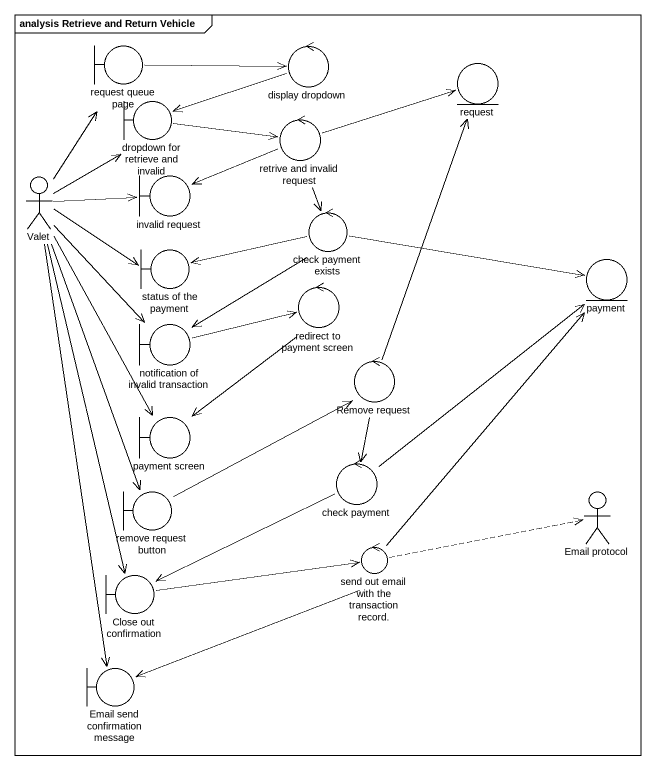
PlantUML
@startuml
mainframe analysis Retrieve and Return Vehicle
boundary "request queue page" as request_queue_page
control "display dropdown" as display_dropdown
entity request
boundary "dropdown for retrieve and invalid" as dropdown_for_retrieve_and
control "retrive and invalid request" as retrive_and_invalid_request
actor Valet
boundary "invalid request" as invalid_request
control "check payment exists" as check_payment_exists
boundary "status of the payment" as status_of_the_payment
entity payment
control "redirect to payment screen" as redirect_to_payment_screen
boundary "notification of invalid transaction" as notification_of_invalid
control "Remove request" as Remove_request
boundary "payment screen" as payment_screen
control "check payment" as check_payment
boundary "remove request button" as remove_request_button
actor "Email protocol" as Email_protocol
control "send out email with the transaction record." as send_out_email_with_the
boundary "Close out confirmation" as Close_out_confirmation
boundary "Email send confirmation message" as Email_send_confirmation
request_queue_page -right-> display_dropdown
display_dropdown -left-> dropdown_for_retrieve_and
dropdown_for_retrieve_and -right-> retrive_and_invalid_request
retrive_and_invalid_request -right-> request
retrive_and_invalid_request -left-> invalid_request
retrive_and_invalid_request --> check_payment_exists
Valet -up-> request_queue_page
Valet -up-> dropdown_for_retrieve_and
Valet -right-> invalid_request
Valet -right-> status_of_the_payment
Valet --> notification_of_invalid
Valet --> payment_screen
Valet --> remove_request_button
Valet --> Close_out_confirmation
Valet --> Email_send_confirmation
check_payment_exists -left-> status_of_the_payment
check_payment_exists -right-> payment
check_payment_exists --> notification_of_invalid
redirect_to_payment_screen --> payment_screen
notification_of_invalid -right-> redirect_to_payment_screen
Remove_request -up-> request
Remove_request --> check_payment
check_payment -up-> payment
check_payment -left-> Close_out_confirmation
remove_request_button -right-> Remove_request
send_out_email_with_the -up-> payment
send_out_email_with_the .right.> Email_protocol
send_out_email_with_the -left-> Email_send_confirmation
Close_out_confirmation -right-> send_out_email_with_the
@enduml
